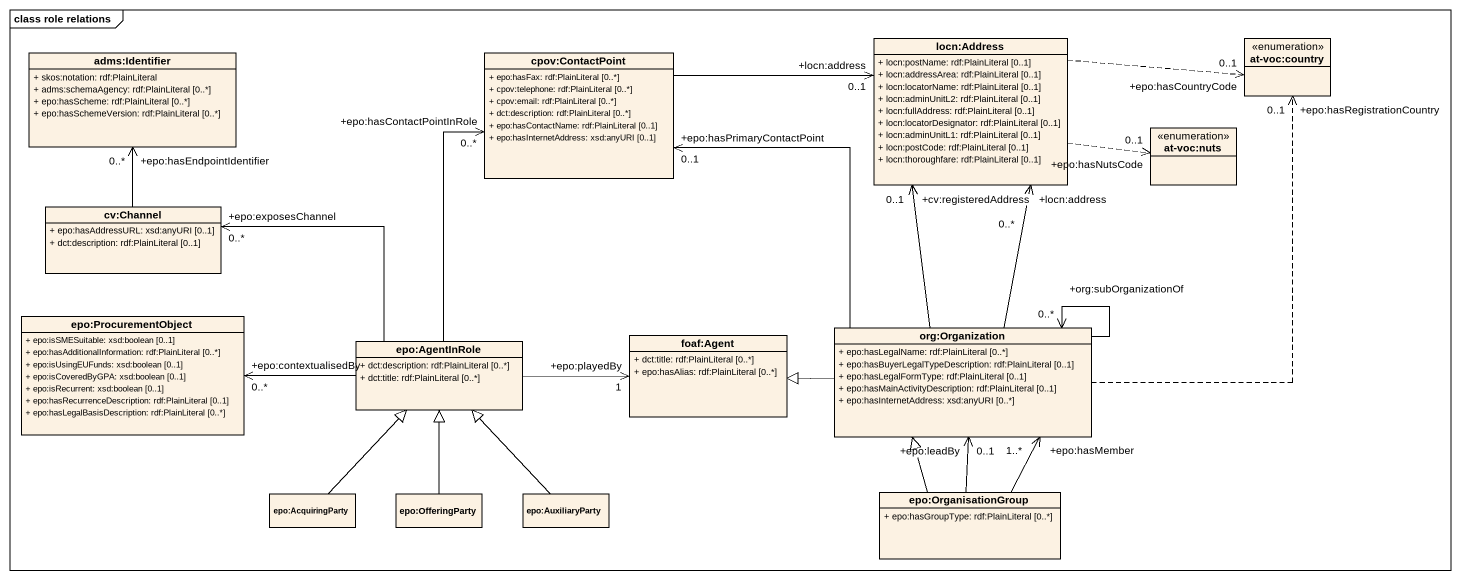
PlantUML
@startuml
mainframe class role relations
hide circle
hide empty members
skinparam classAttributeIconSize 0
class "locn:Address" as locn_Address {
  + locn:postName: rdf:PlainLiteral [0..1]
  + locn:addressArea: rdf:PlainLiteral [0..1]
  + locn:locatorName: rdf:PlainLiteral [0..1]
  + locn:adminUnitL2: rdf:PlainLiteral [0..1]
  + locn:fullAddress: rdf:PlainLiteral [0..1]
  + locn:locatorDesignator: rdf:PlainLiteral [0..1]
  + locn:adminUnitL1: rdf:PlainLiteral [0..1]
  + locn:postCode: rdf:PlainLiteral [0..1]
  + locn:thoroughfare: rdf:PlainLiteral [0..1]
}
enum "at-voc:country" as at_voc_country
class "adms:Identifier" as adms_Identifier {
  + skos:notation: rdf:PlainLiteral
  + adms:schemaAgency: rdf:PlainLiteral [0..*]
  + epo:hasScheme: rdf:PlainLiteral [0..*]
  + epo:hasSchemeVersion: rdf:PlainLiteral [0..*]
}
class "cpov:ContactPoint" as cpov_ContactPoint {
  + epo:hasFax: rdf:PlainLiteral [0..*]
  + cpov:telephone: rdf:PlainLiteral [0..*]
  + cpov:email: rdf:PlainLiteral [0..*]
  + dct:description: rdf:PlainLiteral [0..*]
  + epo:hasContactName: rdf:PlainLiteral [0..1]
  + epo:hasInternetAddress: xsd:anyURI [0..1]
}
enum "at-voc:nuts" as at_voc_nuts
class "cv:Channel" as cv_Channel {
  + epo:hasAddressURL: xsd:anyURI [0..1]
  + dct:description: rdf:PlainLiteral [0..1]
}
class "epo:ProcurementObject" as epo_ProcurementObject {
  + epo:isSMESuitable: xsd:boolean [0..1]
  + epo:hasAdditionalInformation: rdf:PlainLiteral [0..*]
  + epo:isUsingEUFunds: xsd:boolean [0..1]
  + epo:isCoveredByGPA: xsd:boolean [0..1]
  + epo:isRecurrent: xsd:boolean [0..1]
  + epo:hasRecurrenceDescription: rdf:PlainLiteral [0..1]
  + epo:hasLegalBasisDescription: rdf:PlainLiteral [0..*]
}
class "epo:AgentInRole" as epo_AgentInRole {
  + dct:description: rdf:PlainLiteral [0..*]
  + dct:title: rdf:PlainLiteral [0..*]
}
class "foaf:Agent" as foaf_Agent {
  + dct:title: rdf:PlainLiteral [0..*]
  + epo:hasAlias: rdf:PlainLiteral [0..*]
}
class "org:Organization" as org_Organization {
  + epo:hasLegalName: rdf:PlainLiteral [0..*]
  + epo:hasBuyerLegalTypeDescription: rdf:PlainLiteral [0..1]
  + epo:hasLegalFormType: rdf:PlainLiteral [0..1]
  + epo:hasMainActivityDescription: rdf:PlainLiteral [0..1]
  + epo:hasInternetAddress: xsd:anyURI [0..*]
}
class "epo:AcquiringParty" as epo_AcquiringParty
class "epo:OfferingParty" as epo_OfferingParty
class "epo:AuxiliaryParty" as epo_AuxiliaryParty
class "epo:OrganisationGroup" as epo_OrganisationGroup {
  + epo:hasGroupType: rdf:PlainLiteral [0..*]
}
locn_Address .right.> "+epo:hasCountryCode\n0..1" at_voc_country
locn_Address .right.> "+epo:hasNutsCode\n0..1" at_voc_nuts
cpov_ContactPoint -right-> "+locn:address\n0..1" locn_Address
cv_Channel -up-> "+epo:hasEndpointIdentifier\n0..*" adms_Identifier
epo_AgentInRole -up-> "+epo:hasContactPointInRole\n0..*" cpov_ContactPoint
epo_AgentInRole -left-> "+epo:exposesChannel\n0..*" cv_Channel
epo_AgentInRole -left-> "+epo:contextualisedBy\n0..*" epo_ProcurementObject
epo_AgentInRole -right-> "+epo:playedBy\n1" foaf_Agent
org_Organization -up-> "+cv:registeredAddress\n0..1" locn_Address
org_Organization -up-> "+locn:address\n0..*" locn_Address
org_Organization .up.> "+epo:hasRegistrationCountry\n0..1" at_voc_country
org_Organization -up-> "+epo:hasPrimaryContactPoint\n0..1" cpov_ContactPoint
org_Organization -left-|> foaf_Agent
org_Organization --> "+org:subOrganizationOf\n0..*" org_Organization
epo_AcquiringParty -up-|> epo_AgentInRole
epo_OfferingParty -up-|> epo_AgentInRole
epo_AuxiliaryParty -up-|> epo_AgentInRole
epo_OrganisationGroup -up-> "+epo:leadBy\n0..1" org_Organization
epo_OrganisationGroup -up-> "+epo:hasMember\n1..*" org_Organization
epo_OrganisationGroup -up-|> org_Organization
@enduml
